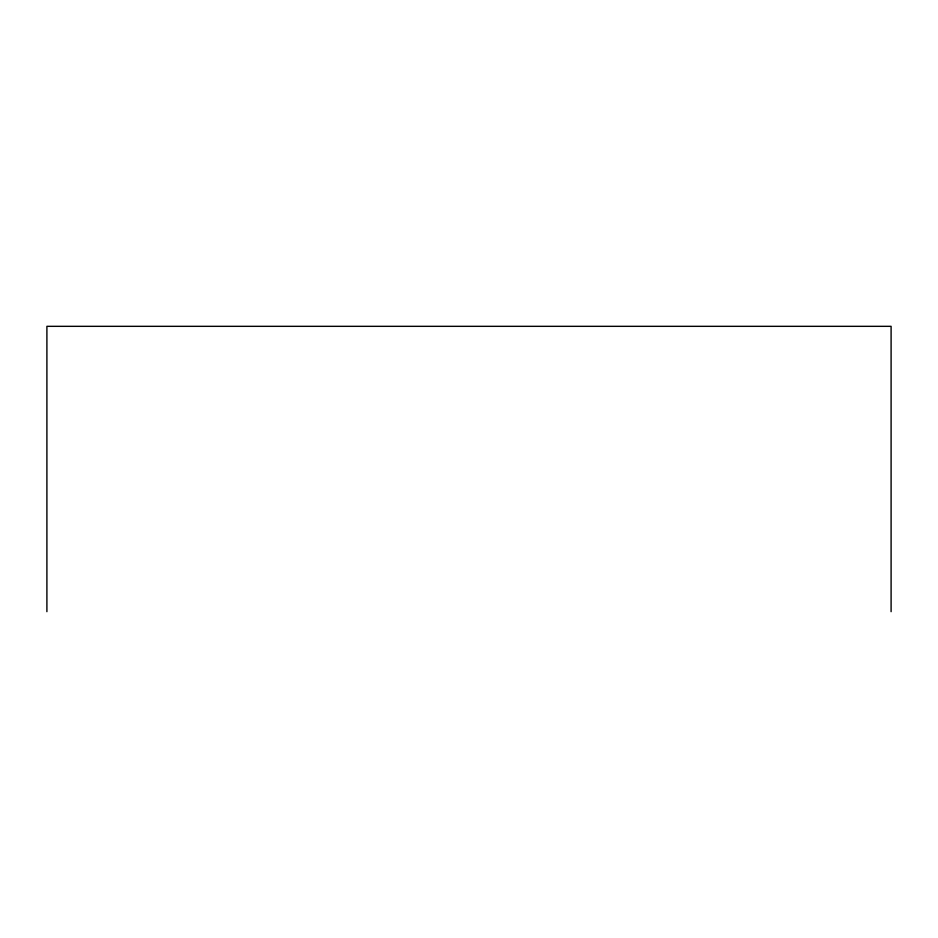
<?xml version="1.0" encoding="UTF-8"?>
<svg xmlns="http://www.w3.org/2000/svg" width="938" height="938" viewBox="0 0 938 938"><rect width="100%" height="100%" fill="white"/><g stroke="black" fill="none" stroke-linecap="round" stroke-linejoin="round"><path stroke-width="1.41" d="M891.1 611.67L891.1 326.33L46.9 326.33L46.9 611.67"/></g></svg>
